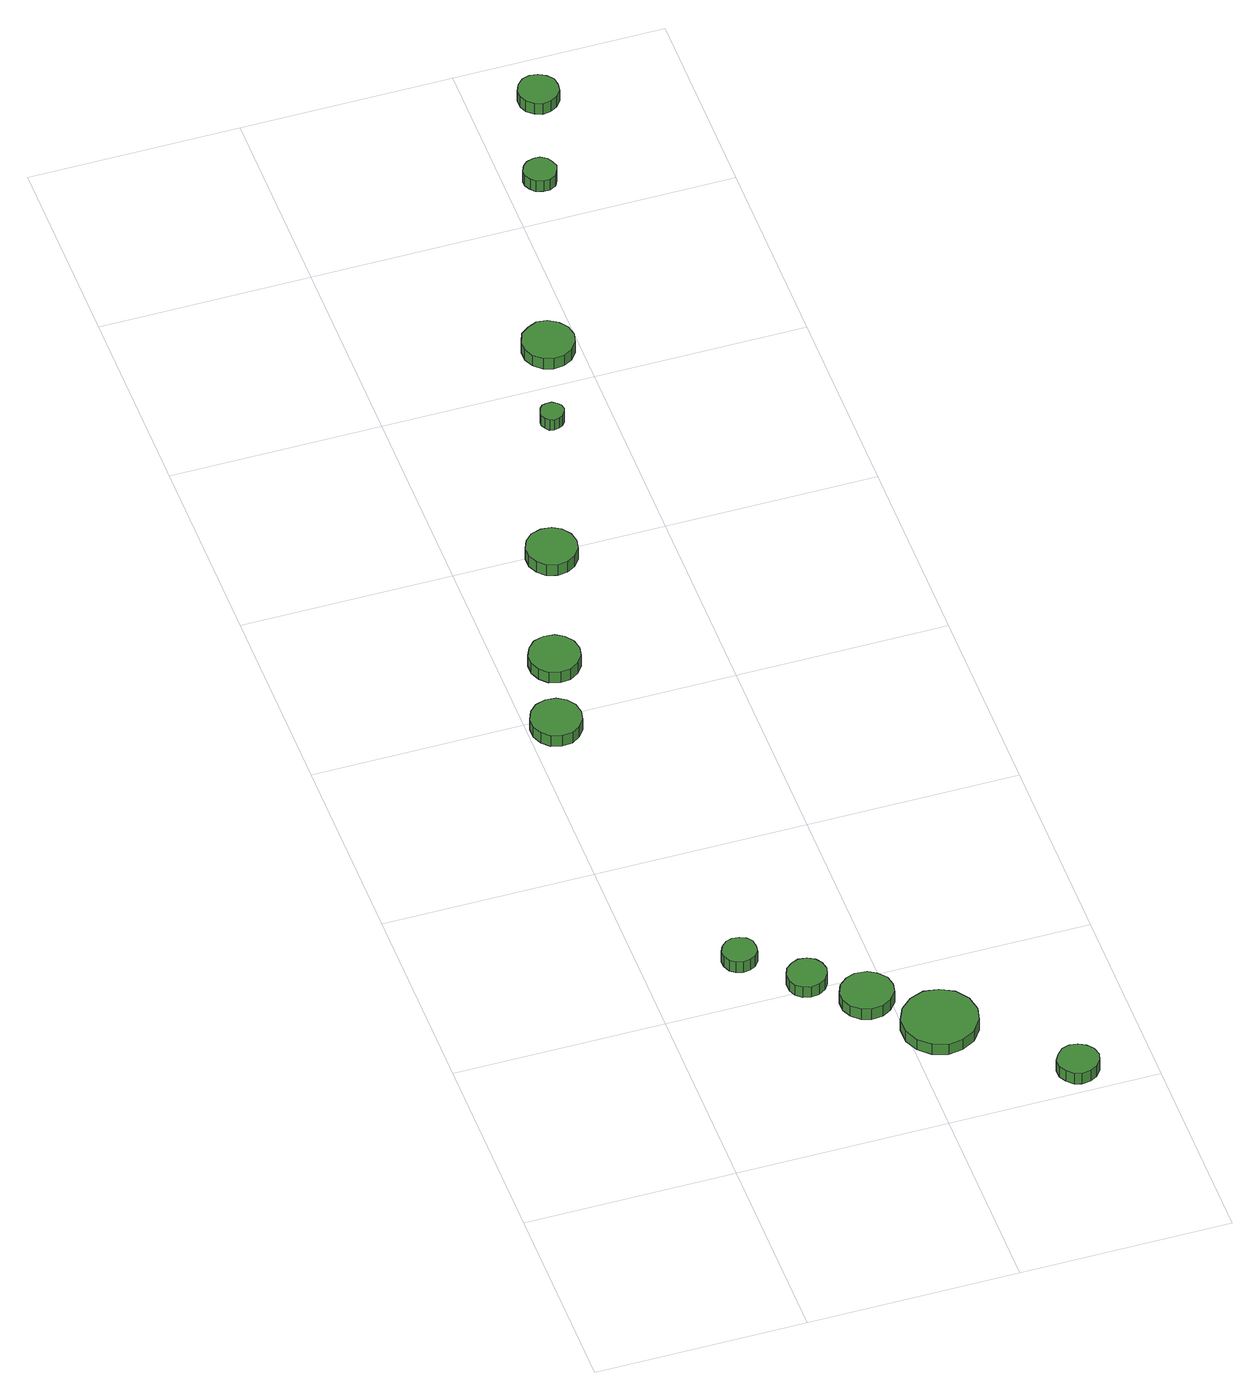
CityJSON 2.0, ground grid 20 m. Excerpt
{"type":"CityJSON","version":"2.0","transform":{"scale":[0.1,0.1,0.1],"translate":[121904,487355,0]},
"CityObjects":{
"tree1":{"type":"SolitaryVegetationObject","attributes":{"function":"something"},"geometry":[{"type":"MultiSurface","lod":"1","boundaries":[[[0,1,2,3,4,5,6,7,8,9,10,11,12,13,14]],[[15,16,17,18,19,20,21,22,23,24,25,26,27,28,29]],[[0,29,28,1]],[[1,28,27,2]],[[2,27,26,3]],[[3,26,25,4]],[[4,25,24,5]],[[5,24,23,6]],[[6,23,22,7]],[[7,22,21,8]],[[8,21,20,9]],[[9,20,19,10]],[[10,19,18,11]],[[11,18,17,12]],[[12,17,16,13]],[[13,16,15,14]],[[14,15,29,0]]]}]},
"tree2":{"type":"SolitaryVegetationObject","attributes":{"function":"something"},"geometry":[{"type":"MultiSurface","lod":"1","boundaries":[[[30,31,32,33,34,35,36,37,38,39,40,41,42,43,44]],[[45,46,47,48,49,50,51,52,53,54,55,56,57,58,59]],[[30,59,58,31]],[[31,58,57,32]],[[32,57,56,33]],[[33,56,55,34]],[[34,55,54,35]],[[35,54,53,36]],[[36,53,52,37]],[[37,52,51,38]],[[38,51,50,39]],[[39,50,49,40]],[[40,49,48,41]],[[41,48,47,42]],[[42,47,46,43]],[[43,46,45,44]],[[44,45,59,30]]]}]},
"tree3":{"type":"SolitaryVegetationObject","attributes":{"function":"something"},"geometry":[{"type":"MultiSurface","lod":"1","boundaries":[[[60,61,62,63,64,65,66,67,68,69,70,71,72,73,74]],[[75,76,77,78,79,80,81,82,83,84,85,86,87,88,89]],[[60,89,88,61]],[[61,88,87,62]],[[62,87,86,63]],[[63,86,85,64]],[[64,85,84,65]],[[65,84,83,66]],[[66,83,82,67]],[[67,82,81,68]],[[68,81,80,69]],[[69,80,79,70]],[[70,79,78,71]],[[71,78,77,72]],[[72,77,76,73]],[[73,76,75,74]],[[74,75,89,60]]]}]},
"tree4":{"type":"SolitaryVegetationObject","attributes":{"function":"something"},"geometry":[{"type":"MultiSurface","lod":"1","boundaries":[[[90,91,92,93,94,95,96,97,98,99,100,101,102,103,104]],[[105,106,107,108,109,110,111,112,113,114,115,116,117,118,119]],[[90,119,118,91]],[[91,118,117,92]],[[92,117,116,93]],[[93,116,115,94]],[[94,115,114,95]],[[95,114,113,96]],[[96,113,112,97]],[[97,112,111,98]],[[98,111,110,99]],[[99,110,109,100]],[[100,109,108,101]],[[101,108,107,102]],[[102,107,106,103]],[[103,106,105,104]],[[104,105,119,90]]]}]},
"tree5":{"type":"SolitaryVegetationObject","attributes":{"function":"something"},"geometry":[{"type":"MultiSurface","lod":"1","boundaries":[[[120,121,122,123,124,125,126,127,128,129,130,131,132,133,134]],[[135,136,137,138,139,140,141,142,143,144,145,146,147,148,149]],[[120,149,148,121]],[[121,148,147,122]],[[122,147,146,123]],[[123,146,145,124]],[[124,145,144,125]],[[125,144,143,126]],[[126,143,142,127]],[[127,142,141,128]],[[128,141,140,129]],[[129,140,139,130]],[[130,139,138,131]],[[131,138,137,132]],[[132,137,136,133]],[[133,136,135,134]],[[134,135,149,120]]]}]},
"tree6":{"type":"SolitaryVegetationObject","attributes":{"function":"something"},"geometry":[{"type":"MultiSurface","lod":"1","boundaries":[[[150,151,152,153,154,155,156,157,158,159,160,161,162,163,164]],[[165,166,167,168,169,170,171,172,173,174,175,176,177,178,179]],[[150,179,178,151]],[[151,178,177,152]],[[152,177,176,153]],[[153,176,175,154]],[[154,175,174,155]],[[155,174,173,156]],[[156,173,172,157]],[[157,172,171,158]],[[158,171,170,159]],[[159,170,169,160]],[[160,169,168,161]],[[161,168,167,162]],[[162,167,166,163]],[[163,166,165,164]],[[164,165,179,150]]]}]},
"tree7":{"type":"SolitaryVegetationObject","attributes":{"function":"something"},"geometry":[{"type":"MultiSurface","lod":"1","boundaries":[[[180,181,182,183,184,185,186,187,188,189,190,191,192,193,194]],[[195,196,197,198,199,200,201,202,203,204,205,206,207,208,209]],[[180,209,208,181]],[[181,208,207,182]],[[182,207,206,183]],[[183,206,205,184]],[[184,205,204,185]],[[185,204,203,186]],[[186,203,202,187]],[[187,202,201,188]],[[188,201,200,189]],[[189,200,199,190]],[[190,199,198,191]],[[191,198,197,192]],[[192,197,196,193]],[[193,196,195,194]],[[194,195,209,180]]]}]},
"tree8":{"type":"SolitaryVegetationObject","attributes":{"function":"something"},"geometry":[{"type":"MultiSurface","lod":"1","boundaries":[[[210,211,212,213,214,215,216,217,218,219,220,221,222,223,224]],[[225,226,227,228,229,230,231,232,233,234,235,236,237,238,239]],[[210,239,238,211]],[[211,238,237,212]],[[212,237,236,213]],[[213,236,235,214]],[[214,235,234,215]],[[215,234,233,216]],[[216,233,232,217]],[[217,232,231,218]],[[218,231,230,219]],[[219,230,229,220]],[[220,229,228,221]],[[221,228,227,222]],[[222,227,226,223]],[[223,226,225,224]],[[224,225,239,210]]]}]},
"tree9":{"type":"SolitaryVegetationObject","attributes":{"function":"something"},"geometry":[{"type":"MultiSurface","lod":"1","boundaries":[[[240,241,242,243,244,245,246,247,248,249,250,251,252,253,254]],[[255,256,257,258,259,260,261,262,263,264,265,266,267,268,269]],[[240,269,268,241]],[[241,268,267,242]],[[242,267,266,243]],[[243,266,265,244]],[[244,265,264,245]],[[245,264,263,246]],[[246,263,262,247]],[[247,262,261,248]],[[248,261,260,249]],[[249,260,259,250]],[[250,259,258,251]],[[251,258,257,252]],[[252,257,256,253]],[[253,256,255,254]],[[254,255,269,240]]]}]},
"tree10":{"type":"SolitaryVegetationObject","attributes":{"function":"something"},"geometry":[{"type":"MultiSurface","lod":"1","boundaries":[[[270,271,272,273,274,275,276,277,278,279,280,281,282,283,284]],[[285,286,287,288,289,290,291,292,293,294,295,296,297,298,299]],[[270,299,298,271]],[[271,298,297,272]],[[272,297,296,273]],[[273,296,295,274]],[[274,295,294,275]],[[275,294,293,276]],[[276,293,292,277]],[[277,292,291,278]],[[278,291,290,279]],[[279,290,289,280]],[[280,289,288,281]],[[281,288,287,282]],[[282,287,286,283]],[[283,286,285,284]],[[284,285,299,270]]]}]},
"tree11":{"type":"SolitaryVegetationObject","attributes":{"function":"something"},"geometry":[{"type":"MultiSurface","lod":"1","boundaries":[[[300,301,302,303,304,305,306,307,308,309,310,311,312,313,314]],[[315,316,317,318,319,320,321,322,323,324,325,326,327,328,329]],[[300,329,328,301]],[[301,328,327,302]],[[302,327,326,303]],[[303,326,325,304]],[[304,325,324,305]],[[305,324,323,306]],[[306,323,322,307]],[[307,322,321,308]],[[308,321,320,309]],[[309,320,319,310]],[[310,319,318,311]],[[311,318,317,312]],[[312,317,316,313]],[[313,316,315,314]],[[314,315,329,300]]]}]},
"tree12":{"type":"SolitaryVegetationObject","attributes":{"function":"something"},"geometry":[{"type":"MultiSurface","lod":"1","boundaries":[[[330,331,332,333,334,335,336,337,338,339,340,341,342,343,344]],[[345,346,347,348,349,350,351,352,353,354,355,356,357,358,359]],[[330,359,358,331]],[[331,358,357,332]],[[332,357,356,333]],[[333,356,355,334]],[[334,355,354,335]],[[335,354,353,336]],[[336,353,352,337]],[[337,352,351,338]],[[338,351,350,339]],[[339,350,349,340]],[[340,349,348,341]],[[341,348,347,342]],[[342,347,346,343]],[[343,346,345,344]],[[344,345,359,330]]]}]}
},
"vertices":[
[103,252,21],[102,259,21],[98,264,21],[92,267,21],[85,268,21],[79,266,21],[74,261,21],[71,255,21],[71,249,21],[74,242,21],[79,238,21],[85,236,21],[92,237,21],[98,240,21],[102,245,21],[102,245,8],[98,240,8],[92,237,8],[85,236,8],[79,238,8],[74,242,8],[71,249,8],[71,255,8],[74,261,8],[79,266,8],[85,268,8],[92,267,8],[98,264,8],[102,259,8],[103,252,8],
[155,209,17],[153,217,17],[149,223,17],[142,227,17],[134,228,17],[127,225,17],[121,220,17],[118,213,17],[118,205,17],[121,198,17],[127,193,17],[134,191,17],[142,192,17],[149,196,17],[153,202,17],[153,202,4],[149,196,4],[142,192,4],[134,191,4],[127,193,4],[121,198,4],[118,205,4],[118,213,4],[121,220,4],[127,225,4],[134,228,4],[142,227,4],[149,223,4],[153,217,4],[155,209,4],
[49,584,21],[47,594,21],[41,602,21],[33,607,21],[23,608,21],[13,605,21],[6,598,21],[2,589,21],[2,579,21],[6,570,21],[13,563,21],[23,560,21],[33,561,21],[41,566,21],[47,574,21],[47,574,8],[41,566,8],[33,561,8],[23,560,8],[13,563,8],[6,570,8],[2,579,8],[2,589,8],[6,598,8],[13,605,8],[23,608,8],[33,607,8],[41,602,8],[47,594,8],[49,584,8],
[204,169,19],[202,179,19],[195,187,19],[187,192,19],[176,193,19],[167,190,19],[159,183,19],[155,174,19],[155,164,19],[159,155,19],[167,148,19],[176,145,19],[187,146,19],[195,151,19],[202,159,19],[202,159,6],[195,151,6],[187,146,6],[176,145,6],[167,148,6],[159,155,6],[155,164,6],[155,174,6],[159,183,6],[167,190,6],[176,193,6],[187,192,6],[195,187,6],[202,179,6],[204,169,6],
[74,664,18],[72,674,18],[66,682,18],[58,687,18],[48,688,18],[38,685,18],[31,678,18],[27,669,18],[27,659,18],[31,650,18],[38,643,18],[48,640,18],[58,641,18],[66,646,18],[72,654,18],[72,654,5],[66,646,5],[58,641,5],[48,640,5],[38,643,5],[31,650,5],[27,659,5],[27,669,5],[31,678,5],[38,685,5],[48,688,5],[58,687,5],[66,682,5],[72,674,5],[74,664,5],
[266,117,18],[263,132,18],[254,144,18],[241,151,18],[227,153,18],[213,148,18],[202,138,18],[196,125,18],[196,110,18],[202,97,18],[213,87,18],[227,82,18],[241,84,18],[254,91,18],[263,103,18],[263,103,5],[254,91,5],[241,84,5],[227,82,5],[213,87,5],[202,97,5],[196,110,5],[196,125,5],[202,138,5],[213,148,5],[227,153,5],[241,151,5],[254,144,5],[263,132,5],[266,117,5],
[115,795,17],[113,805,17],[107,813,17],[99,818,17],[89,819,17],[79,816,17],[72,809,17],[68,800,17],[68,790,17],[72,781,17],[79,774,17],[89,771,17],[99,772,17],[107,777,17],[113,785,17],[113,785,4],[107,777,4],[99,772,4],[89,771,4],[79,774,4],[72,781,4],[68,790,4],[68,800,4],[72,809,4],[79,816,4],[89,819,4],[99,818,4],[107,813,4],[113,805,4],[115,795,4],
[351,29,17],[349,37,17],[344,43,17],[337,47,17],[329,48,17],[322,46,17],[316,40,17],[312,33,17],[312,25,17],[316,18,17],[322,12,17],[329,10,17],[337,11,17],[344,15,17],[349,21,17],[349,21,4],[344,15,4],[337,11,4],[329,10,4],[322,12,4],[316,18,4],[312,25,4],[312,33,4],[316,40,4],[322,46,4],[329,48,4],[337,47,4],[344,43,4],[349,37,4],[351,29,4],
[157,957,18],[156,962,18],[153,965,18],[149,968,18],[144,968,18],[140,967,18],[137,964,18],[135,959,18],[135,955,18],[137,951,18],[140,947,18],[144,946,18],[149,947,18],[153,949,18],[156,953,18],[156,953,5],[153,949,5],[149,947,5],[144,946,5],[140,947,5],[137,951,5],[135,955,5],[135,959,5],[137,964,5],[140,967,5],[144,968,5],[149,968,5],[153,965,5],[156,962,5],[157,957,5],
[194,1040,22],[192,1050,22],[186,1058,22],[177,1064,22],[167,1065,22],[158,1061,22],[150,1055,22],[146,1045,22],[146,1035,22],[150,1026,22],[158,1019,22],[167,1016,22],[177,1017,22],[186,1022,22],[192,1030,22],[192,1030,9],[186,1022,9],[177,1017,9],[167,1016,9],[158,1019,9],[150,1026,9],[146,1035,9],[146,1045,9],[150,1055,9],[158,1061,9],[167,1065,9],[177,1064,9],[186,1058,9],[192,1050,9],[194,1040,9],
[247,1248,22],[245,1254,22],[242,1259,22],[236,1263,22],[230,1263,22],[223,1261,22],[219,1257,22],[216,1251,22],[216,1245,22],[219,1239,22],[223,1235,22],[230,1233,22],[236,1233,22],[242,1236,22],[245,1242,22],[245,1242,9],[242,1236,9],[236,1233,9],[230,1233,9],[223,1235,9],[219,1239,9],[216,1245,9],[216,1251,9],[219,1257,9],[223,1261,9],[230,1263,9],[236,1263,9],[242,1259,9],[245,1254,9],[247,1248,9],
[282,1349,18],[281,1357,18],[276,1363,18],[269,1367,18],[261,1368,18],[254,1366,18],[248,1360,18],[245,1353,18],[245,1345,18],[248,1338,18],[254,1333,18],[261,1330,18],[269,1331,18],[276,1335,18],[281,1341,18],[281,1341,5],[276,1335,5],[269,1331,5],[261,1330,5],[254,1333,5],[248,1338,5],[245,1345,5],[245,1353,5],[248,1360,5],[254,1366,5],[261,1368,5],[269,1367,5],[276,1363,5],[281,1357,5],[282,1349,5]
]}
